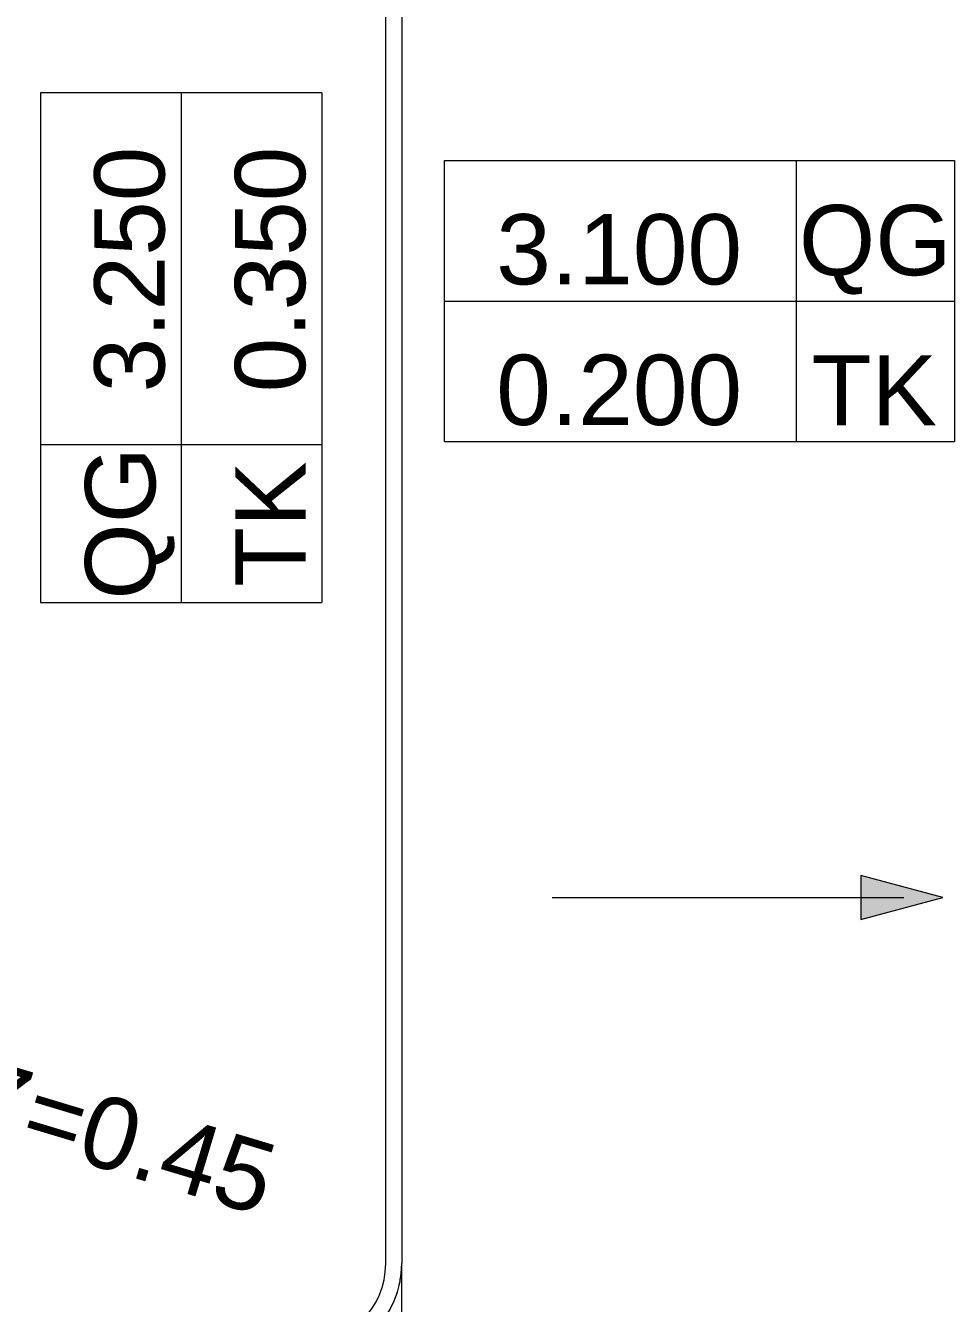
# Model space of a CAD drawing. Header units: millimetres. Extents: x -24439 to 198341, y -52871 to 149926.
# Drawn here: x 127448 to 133260, y 61837 to 69837 of the extents above; entities that cross this region are included whole.
import ezdxf

# ---------------------------------------------------------------- set-up
doc = ezdxf.new("R2010")
doc.units = ezdxf.units.MM
doc.linetypes.add('NET VAN', pattern=[1.06, 0.53, -0.53])
for name, color, linetype, lineweight in [('A-ANNO-NOTE', 131, 'Continuous', 9), ('A-DETL-GENF-2', 9, 'NET VAN', 9), ('A-FLOR', 192, 'Continuous', 9), ('A-WALL', 113, 'Continuous', 9), ('G-IMPT-6', 7, 'Continuous', 9)]:
    doc.layers.add(name, color=color, linetype=linetype, lineweight=lineweight)
doc.styles.add('Arial_2', font='arial_0.ttf', dxfattribs={"height": 450})
doc.styles.add('Arial_6', font='arial_0.ttf', dxfattribs={"height": 2})
doc.styles.add('Arial_7', font='arial_0.ttf', dxfattribs={"height": 440})

# ---------------------------------------------------------------- blocks, each defined once
blk = doc.blocks.new('NCV_TKCS_251209_TONG THE HIEN TRANG SAN DUONG - NCV_TKCS_HIEN TRANG_251209a_dwg-1612995-TKCS_MB ĐỊNH VỊ CAO ĐỘ THIẾT KẾ')
at = {"layer": 'G-IMPT-6', "insert": (563588729.9, 1145043033.3), "char_height": 450, "width": 5277.08, "attachment_point": 1, "line_spacing_factor": 0.941778, "style": 'Arial_2'}
blk.add_mtext('X=1145047.756Y=563585.610Z=0.45', dxfattribs=at)
blk = doc.blocks.new('NCV_TKCS_251209_TONG THE HIEN TRANG SAN DUONG - NCV_TKCS_251209_TONG THE HIEN TRANG SAN DUONG-1605292-TKCS_MB ĐỊNH VỊ CAO ĐỘ THIẾT KẾ')
at = {"rotation": 343.2379237072182}
blk.add_blockref('NCV_TKCS_251209_TONG THE HIEN TRANG SAN DUONG - NCV_TKCS_HIEN TRANG_251209a_dwg-1612995-TKCS_MB ĐỊNH VỊ CAO ĐỘ THIẾT KẾ', (-869777547.7, -933796958.8), dxfattribs=at)
blk = doc.blocks.new('GHI CHU CAO DO THIET KE - GHI CHÚ CAO ĐỘ THIẾT KẾ-1549760-TKCS_MB ĐỊNH VỊ CAO ĐỘ THIẾT KẾ')
at = {"layer": 'A-ANNO-NOTE'}
for p, q in [((14.5, 0), (0, 0)), ((0, -8), (0, 0)), ((4.5, -8), (4.5, 0)), ((14.5, 0), (14.5, -8)), ((14.5, -4), (0, -4)), ((14.5, -8), (0, -8))]:
    blk.add_line(p, q, dxfattribs=at)
at = {"layer": 'A-ANNO-NOTE', "char_height": 2, "attachment_point": 5, "rotation": 180, "line_spacing_factor": 0.936439, "style": 'Arial_6'}
for s, insert, width in [('\\pt0.5,1,1.5,2,2.5,3,3.5,4,4.5,5,5.5,6,6.5,7,7.5,8,8.5,9,9.5,10,10.5,11,11.5,12,12.5,13,13.5,14,14.5,15,15.5,16;TK', (2.278, -1.459), 4.5), ('\\pt0.5,1,1.5,2,2.5,3,3.5,4,4.5,5,5.5,6,6.5,7,7.5,8,8.5,9,9.5,10,10.5,11,11.5,12,12.5,13,13.5,14,14.5,15,15.5,16;QG', (2.252, -5.459), 4.63)]:
    blk.add_mtext(s, dxfattribs=dict(at, insert=insert, width=width))
blk = doc.blocks.new('MUI TEN_0_1 - Moc lat gach-1550040-TKCS_MB ĐỊNH VỊ CAO ĐỘ THIẾT KẾ')
at = {"layer": 'A-ANNO-NOTE'}
blk.add_hatch(color=256, dxfattribs=at).paths.add_polyline_path([(7.872, -1.448), (10.209, -2.074), (7.872, -2.701)])
for p, q in [((7.872, -1.448), (7.872, -2.701)), ((10.209, -2.074), (7.872, -1.448)), ((-0.901, -2.074), (9.099, -2.074)), ((7.872, -2.701), (10.209, -2.074))]:
    blk.add_line(p, q, dxfattribs=at)
blk = doc.blocks.new('GHI CHU CAO DO THIET KE - GHI CHÚ CAO ĐỘ THIẾT KẾ-1513209-TKCS_MB ĐỊNH VỊ CAO ĐỘ THIẾT KẾ')
at = {"layer": 'A-ANNO-NOTE'}
for p, q in [((0, 8), (0, 0)), ((14.5, 8), (0, 8)), ((4.5, 8), (4.5, 0)), ((14.5, 0), (14.5, 8)), ((14.5, 4), (0, 4)), ((14.5, 0), (0, 0))]:
    blk.add_line(p, q, dxfattribs=at)
at = {"layer": 'A-ANNO-NOTE', "char_height": 2, "attachment_point": 5, "line_spacing_factor": 0.936439, "style": 'Arial_6'}
for s, insert, width in [('\\pt0.5,1,1.5,2,2.5,3,3.5,4,4.5,5,5.5,6,6.5,7,7.5,8,8.5,9,9.5,10,10.5,11,11.5,12,12.5,13,13.5,14,14.5,15,15.5,16;QG', (2.255, 5.459), 4.63), ('\\pt0.5,1,1.5,2,2.5,3,3.5,4,4.5,5,5.5,6,6.5,7,7.5,8,8.5,9,9.5,10,10.5,11,11.5,12,12.5,13,13.5,14,14.5,15,15.5,16;TK', (2.229, 1.459), 4.5)]:
    blk.add_mtext(s, dxfattribs=dict(at, insert=insert, width=width))

msp = doc.modelspace()

# ---------------------------------------------------------------- linework, layer by layer
at = {"layer": 'A-FLOR'}
for p, q in [((129801.6, 40386.3), (129801.6, 62086.3)), ((129801.5, 40399.4), (129801.5, 62073.3))]:
    msp.add_line(p, q, dxfattribs=at)
for start, end in [(355.11832, 358.75053), (346.97303, 351.25638), (338.82294, 343.13071)]:
    msp.add_arc((129201.6, 62086.3), 600, start, end, dxfattribs=at)
at = {"layer": 'A-WALL'}
for p, q in [((129701.6, 62086.3), (129701.6, 74336.9)), ((129801.6, 74336.9), (129801.6, 62086.3))]:
    msp.add_line(p, q, dxfattribs=at)
for radius in [600, 500]:
    msp.add_arc((129201.6, 62086.3), radius, 270, 0, dxfattribs=at)

# ---------------------------------------------------------------- block references
at = {"layer": 'A-ANNO-NOTE', "xscale": 220, "yscale": 220, "zscale": 220}
for name, p, rotation in [('GHI CHU CAO DO THIET KE - GHI CHÚ CAO ĐỘ THIẾT KẾ-1513209-TKCS_MB ĐỊNH VỊ CAO ĐỘ THIẾT KẾ', (129301.6, 66225), 89.9999999999999), ('GHI CHU CAO DO THIET KE - GHI CHÚ CAO ĐỘ THIẾT KẾ-1549760-TKCS_MB ĐỊNH VỊ CAO ĐỘ THIẾT KẾ', (133260, 67232.3), 180)]:
    msp.add_blockref(name, p, dxfattribs=dict(at, rotation=rotation))
msp.add_blockref('MUI TEN_0_1 - Moc lat gach-1550040-TKCS_MB ĐỊNH VỊ CAO ĐỘ THIẾT KẾ', (130941.9, 64835.3), dxfattribs=at)
at = {"layer": 'A-DETL-GENF-2'}
msp.add_blockref('NCV_TKCS_251209_TONG THE HIEN TRANG SAN DUONG - NCV_TKCS_251209_TONG THE HIEN TRANG SAN DUONG-1605292-TKCS_MB ĐỊNH VỊ CAO ĐỘ THIẾT KẾ', (26103.5, 9888.2), dxfattribs=at)

# ---------------------------------------------------------------- texts
at = {"layer": 'A-ANNO-NOTE', "char_height": 440, "width": 1586.2, "attachment_point": 5, "rotation": 90, "line_spacing_factor": 0.936439, "style": 'Arial_7'}
for s, insert in [('\\pt2794,5588,8382,11176,13970,16764,19558,22352,25146,27940,30734,33528,36322,39116,41910,44704,47498,50292,53086,55880,58674,61468,64262,67056,69850,72644,75438,78232,81026,83820,86614,89408;3.250', (128100.8, 68309.7)), ('\\pt2794,5588,8382,11176,13970,16764,19558,22352,25146,27940,30734,33528,36322,39116,41910,44704,47498,50292,53086,55880,58674,61468,64262,67056,69850,72644,75438,78232,81026,83820,86614,89408;0.350', (128980.8, 68309.7))]:
    msp.add_mtext(s, dxfattribs=dict(at, insert=insert))
at = {"layer": 'A-ANNO-NOTE', "char_height": 440, "width": 1586.2, "attachment_point": 5, "line_spacing_factor": 0.936439, "style": 'Arial_7'}
for s, insert in [('\\pt2794,5588,8382,11176,13970,16764,19558,22352,25146,27940,30734,33528,36322,39116,41910,44704,47498,50292,53086,55880,58674,61468,64262,67056,69850,72644,75438,78232,81026,83820,86614,89408;3.100', (131162.1, 68433.2)), ('\\pt2794,5588,8382,11176,13970,16764,19558,22352,25146,27940,30734,33528,36322,39116,41910,44704,47498,50292,53086,55880,58674,61468,64262,67056,69850,72644,75438,78232,81026,83820,86614,89408;0.200', (131162.1, 67553.2))]:
    msp.add_mtext(s, dxfattribs=dict(at, insert=insert))

doc.saveas('drawing.dxf')
